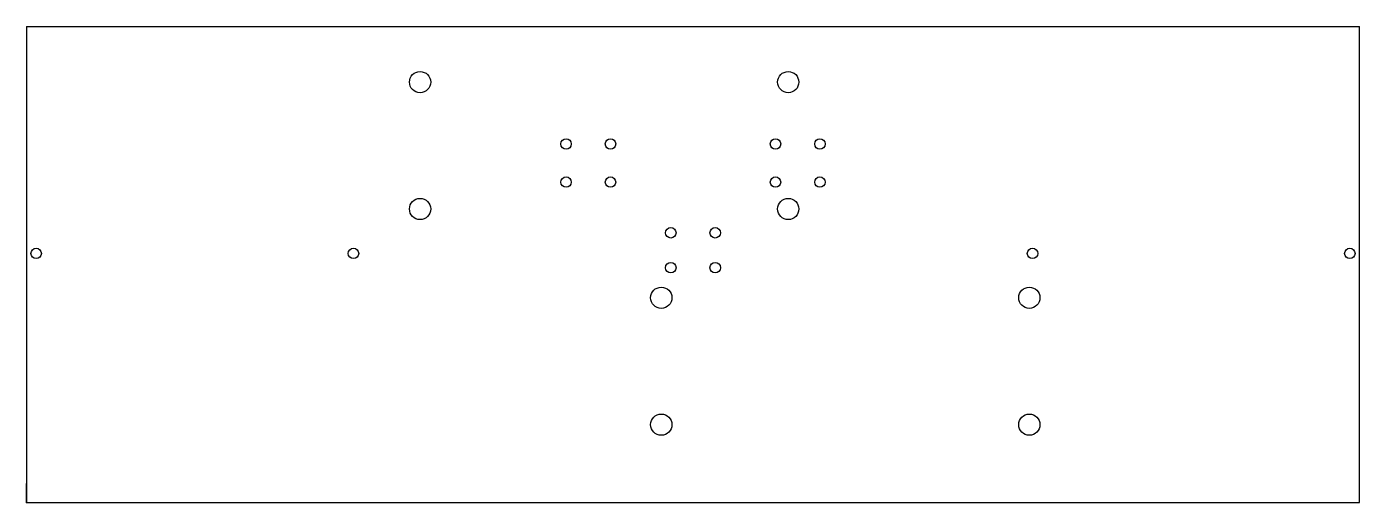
# Model space of a CAD drawing. Header units: millimetres. Extents: x 0 to 420, y 0 to 150.
import ezdxf

# ---------------------------------------------------------------- set-up
doc = ezdxf.new("R2010")
doc.units = ezdxf.units.MM
doc.header["$PDSIZE"] = -1

msp = doc.modelspace()

# ---------------------------------------------------------------- linework, layer by layer
at = {"color": 7, "linetype": 'Continuous', "lineweight": 25}
for p, q in [((0, 150), (0, 0)), ((0, 150), (420, 150)), ((420, 0), (420, 150)), ((0, 0), (420, 0))]:
    msp.add_line(p, q, dxfattribs=at)
at = {"color": 7, "linetype": 'Continuous'}
for q in [(0, 5.98), (2.99, 0)]:
    msp.add_line((0, 0), q, dxfattribs=at)
at = {"color": 7, "linetype": 'Continuous', "lineweight": 25}
for centre, radius in [((124, 132.5), 3.35), ((240, 132.5), 3.35), ((170, 113), 1.65), ((184, 113), 1.65), ((236, 113), 1.65), ((250, 113), 1.65), ((170, 101), 1.65), ((184, 101), 1.65), ((236, 101), 1.65), ((250, 101), 1.65), ((124, 92.5), 3.35), ((240, 92.5), 3.35), ((203, 85), 1.65), ((217, 85), 1.65), ((3, 78.5), 1.65), ((103, 78.5), 1.65), ((317, 78.5), 1.65), ((417, 78.5), 1.65), ((203, 74), 1.65), ((217, 74), 1.65), ((200, 64.5), 3.35), ((316, 64.5), 3.35), ((200, 24.5), 3.35), ((316, 24.5), 3.35)]:
    msp.add_circle(centre, radius, dxfattribs=at)
at = {"color": 7, "linetype": 'Continuous'}
msp.add_point((0, 0), dxfattribs=at)

doc.saveas('drawing.dxf')
